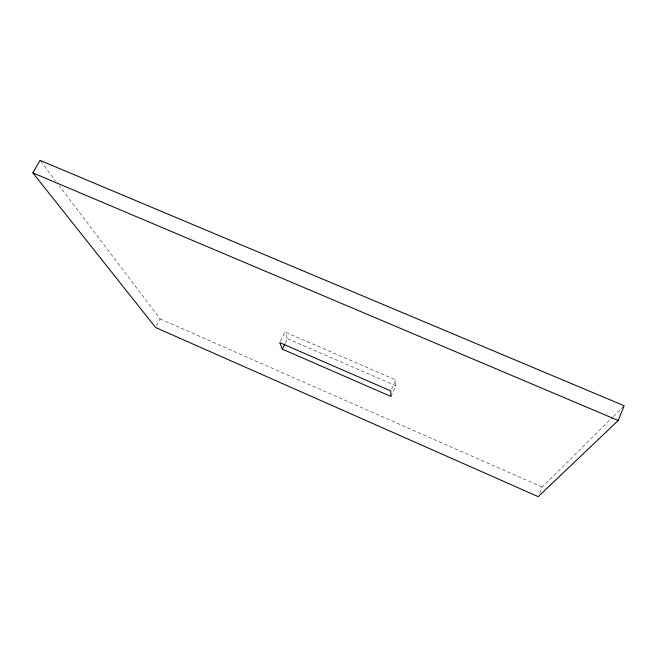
<?xml version="1.0" encoding="UTF-8"?>
<svg xmlns="http://www.w3.org/2000/svg" width="657" height="657" viewBox="0 0 657 657"><rect width="100%" height="100%" fill="white"/><g stroke="black" fill="none" stroke-linecap="round" stroke-linejoin="round"><path stroke-width="0.49" stroke-dasharray="3.29 2.46" d="M539.676 493.161L542.206 487.059L612.546 417.261M391.638 389.1L395.843 379.943L284.933 331.974L279.71 342.625M390.931 396.458L395.859 385.708L395.843 379.943M285.319 343.053L287.446 338.708L284.933 331.974M156.53 325.798L160.127 318.916L59.196 185.693M613.277 416.538L623.427 406.469M287.446 338.708L395.859 385.708M160.127 318.916L542.206 487.059M40.619 161.17L55.484 180.79"/><path stroke-width="0.99" d="M618.212 420.48L624.15 405.747L40.003 160.357L32.85 172.857L155.627 327.523L538.231 496.643L618.212 420.48L32.85 172.857M282.346 349.138L279.71 342.625L390.792 390.931L390.931 396.458L282.346 349.138L284.9 343.923"/></g></svg>
